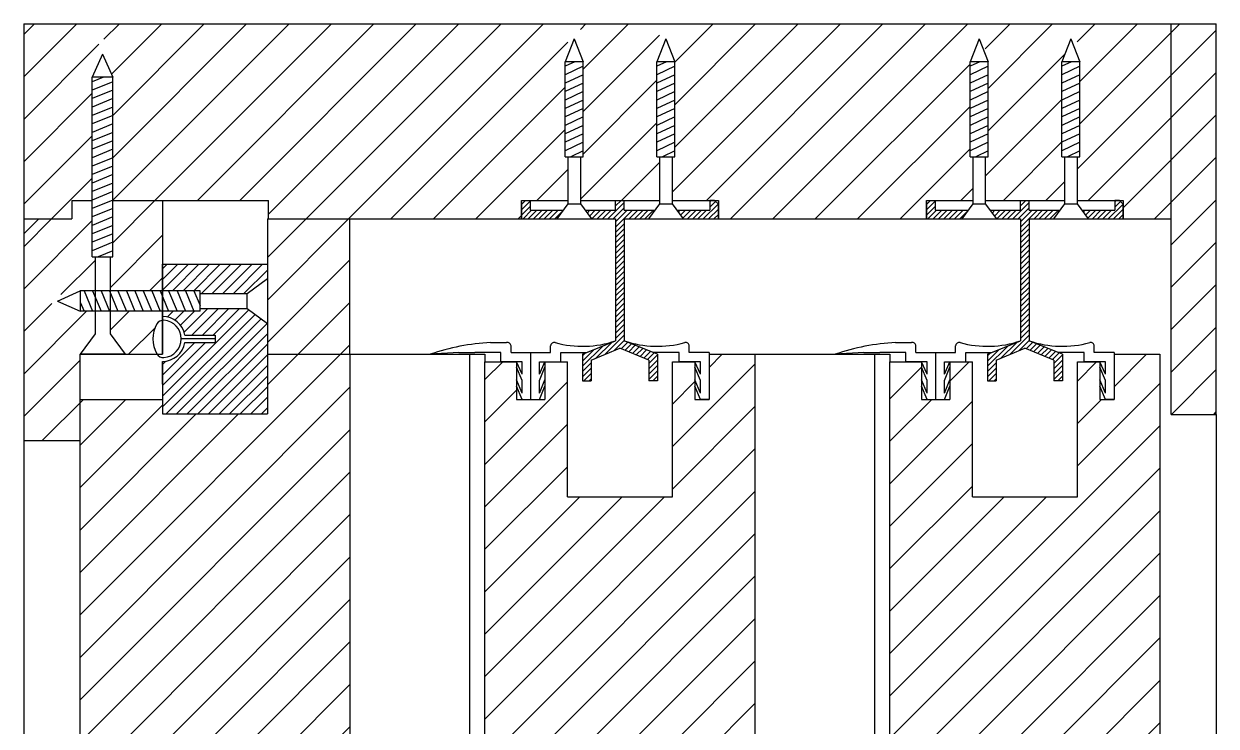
# Model space of a CAD drawing. Header units: inches. Extents: x 1985 to 11287, y 379 to 3234.
# Drawn here: x 7887.21 to 7897.15, y 1438.23 to 1444.08 of the extents above; entities that cross this region are included whole.
import ezdxf

# ---------------------------------------------------------------- set-up
doc = ezdxf.new("R2010")
doc.units = ezdxf.units.IN
doc.header["$MEASUREMENT"] = 0
for name, color, linetype in [('hardware 99', 94, 'CONTINUOUS'), ('hatch 99', 1, 'CONTINUOUS'), ('weatherstripping 99', 5, 'CONTINUOUS'), ('wood detail 99', 7, 'CONTINUOUS')]:
    doc.layers.add(name, color=color, linetype=linetype)
pattern_1 = [(45, (8458.89197, 822.07213), (-0.176776695, 0.176776695), [])]

msp = doc.modelspace()

# ---------------------------------------------------------------- hatches: boundary and pattern name
at = {"layer": 'hardware 99'}
h = msp.add_hatch(dxfattribs=at)
h.set_pattern_fill('ANSI31', color=256, scale=0.25, style=0)
h.set_pattern_definition([(45, (8236.08597, -529.801984), (-0.0220970869, 0.0220970869), [])])
h.paths.add_polyline_path([(7891.653889, 1442.452706), (7891.70683, 1442.524706), (7891.4328, 1442.524706), (7891.4328, 1442.606706), (7891.3928, 1442.606706), (7891.3608, 1442.574706), (7891.3608, 1442.452706)])
h.paths.add_polyline_path([(7891.889771, 1442.524706), (7891.942712, 1442.452706), (7892.1448, 1442.452706), (7892.1448, 1441.437706), (7891.905004, 1441.339706), (7891.8683, 1441.324706), (7891.8683, 1441.104706), (7891.9403, 1441.104706), (7891.9403, 1441.27635), (7892.1808, 1441.374638), (7892.4213, 1441.27635), (7892.4213, 1441.104706), (7892.4933, 1441.104706), (7892.4933, 1441.324706), (7892.2168, 1441.437706), (7892.2168, 1442.452706), (7892.418889, 1442.452706), (7892.47183, 1442.524706), (7892.2168, 1442.524706), (7892.2168, 1442.606706), (7892.1448, 1442.606706), (7892.1448, 1442.524706)])
h.paths.add_polyline_path([(7892.654771, 1442.524706), (7892.707712, 1442.452706), (7893.0008, 1442.452706), (7893.0008, 1442.574706), (7892.9688, 1442.606706), (7892.9288, 1442.606706), (7892.9288, 1442.524706)])
h = msp.add_hatch(dxfattribs=at)
h.set_pattern_fill('ANSI31', color=256, scale=0.25, style=0)
h.set_pattern_definition([(45, (8239.460974, -529.801984), (-0.0220970869, 0.0220970869), [])])
h.paths.add_polyline_path([(7895.028892, 1442.452706), (7895.081833, 1442.524706), (7894.807804, 1442.524706), (7894.807804, 1442.606706), (7894.767804, 1442.606706), (7894.735804, 1442.574706), (7894.735804, 1442.452706)])
h.paths.add_polyline_path([(7895.264775, 1442.524706), (7895.317716, 1442.452706), (7895.519804, 1442.452706), (7895.519804, 1441.437706), (7895.280007, 1441.339706), (7895.243304, 1441.324706), (7895.243304, 1441.104706), (7895.315304, 1441.104706), (7895.315304, 1441.27635), (7895.555804, 1441.374638), (7895.796304, 1441.27635), (7895.796304, 1441.104706), (7895.868304, 1441.104706), (7895.868304, 1441.324706), (7895.591804, 1441.437706), (7895.591804, 1442.452706), (7895.793892, 1442.452706), (7895.846833, 1442.524706), (7895.591804, 1442.524706), (7895.591804, 1442.606706), (7895.519804, 1442.606706), (7895.519804, 1442.524706)])
h.paths.add_polyline_path([(7896.029775, 1442.524706), (7896.082716, 1442.452706), (7896.375804, 1442.452706), (7896.375804, 1442.574706), (7896.343804, 1442.606706), (7896.303804, 1442.606706), (7896.303804, 1442.524706)])
at = {"layer": 'hatch 99'}
h = msp.add_hatch(dxfattribs=at)
h.set_pattern_fill('ANSI31', color=256, scale=2, style=0)
h.set_pattern_definition(pattern_1)
h.paths.add_polyline_path([(7887.783299, 1443.634706), (7887.805799, 1443.685), (7887.805799, 1443.835066), (7887.868299, 1443.974772), (7887.930799, 1443.835066), (7887.930799, 1443.685), (7887.953299, 1443.634706), (7887.953299, 1442.606706), (7889.251299, 1442.606706), (7889.251299, 1442.452706), (7891.3608, 1442.452706), (7891.3608, 1442.606706), (7891.7458, 1442.606706), (7891.7458, 1442.970206), (7891.7233, 1442.970206), (7891.7233, 1443.762706), (7891.7458, 1443.819706), (7891.7458, 1444.077706), (7887.212549, 1444.077706), (7887.212549, 1442.452706), (7887.611299, 1442.452706), (7887.611299, 1442.606706), (7887.783299, 1442.606706)])
h.paths.add_polyline_path([(7892.4883, 1443.762706), (7892.5108, 1443.819706), (7892.5108, 1444.077706), (7891.8508, 1444.077706), (7891.8508, 1443.819706), (7891.8733, 1443.762706), (7891.8733, 1442.970206), (7891.8508, 1442.970206), (7891.8508, 1442.606706), (7892.5108, 1442.606706), (7892.5108, 1442.970206), (7892.4883, 1442.970206)])
h.paths.add_polyline_path([(7895.098304, 1443.762706), (7895.120804, 1443.819706), (7895.120804, 1444.077706), (7892.6158, 1444.077706), (7892.6158, 1443.819706), (7892.6383, 1443.762706), (7892.6383, 1442.970206), (7892.6158, 1442.970206), (7892.6158, 1442.606706), (7893.0008, 1442.606706), (7893.0008, 1442.452706), (7894.305804, 1442.452706), (7894.735804, 1442.452706), (7894.735804, 1442.606706), (7895.120804, 1442.606706), (7895.120804, 1442.970206), (7895.098304, 1442.970206)])
h.paths.add_polyline_path([(7895.863304, 1443.762706), (7895.885804, 1443.819706), (7895.885804, 1444.077706), (7895.225804, 1444.077706), (7895.225804, 1443.819706), (7895.248304, 1443.762706), (7895.248304, 1442.970206), (7895.225804, 1442.970206), (7895.225804, 1442.606706), (7895.885804, 1442.606706), (7895.885804, 1442.970206), (7895.863304, 1442.970206)])
h.paths.add_polyline_path([(7896.774554, 1444.077706), (7895.990804, 1444.077706), (7895.990804, 1443.819706), (7896.013304, 1443.762706), (7896.013304, 1442.970206), (7895.990804, 1442.970206), (7895.990804, 1442.606706), (7896.375804, 1442.606706), (7896.375804, 1442.452706), (7896.774554, 1442.452706)])
h.paths.add_polyline_path([(7897.149554, 1444.077706), (7896.774554, 1444.077706), (7896.774554, 1440.824706), (7897.149554, 1440.824706)])
h = msp.add_hatch(dxfattribs=at)
h.set_pattern_fill('ANSI31', color=256, scale=2, style=0)
h.set_pattern_definition(pattern_1)
h.paths.add_polyline_path([(7887.783299, 1442.606706), (7887.611299, 1442.606706), (7887.611299, 1442.452706), (7887.337549, 1442.452706), (7887.212549, 1442.327706), (7887.212549, 1440.606706), (7887.680799, 1440.606706), (7887.680799, 1441.324706), (7887.805799, 1441.494706), (7887.805799, 1441.683595), (7887.683299, 1441.683595), (7887.633004, 1441.706095), (7887.539108, 1441.706095), (7887.399402, 1441.768595), (7887.539108, 1441.831095), (7887.633004, 1441.831095), (7887.683299, 1441.853595), (7887.805799, 1441.853595), (7887.805799, 1442.137206), (7887.783299, 1442.137206)])
h.paths.add_polyline_path([(7888.368299, 1442.606706), (7887.953299, 1442.606706), (7887.953299, 1442.137206), (7887.930799, 1442.137206), (7887.930799, 1441.853595), (7888.368299, 1441.853595)])
h.paths.add_polyline_path([(7888.320987, 1441.577851, -0.23908478), (7888.368299, 1441.608807), (7888.368299, 1441.683595), (7887.930799, 1441.683595), (7887.930799, 1441.494706), (7888.055799, 1441.324706), (7888.323227, 1441.324706, -0.27186519)])
h.paths.add_polyline_path([(7889.930799, 1442.452706), (7889.243299, 1442.452706), (7889.243299, 1442.074706), (7889.243299, 1441.324706), (7889.930799, 1441.324706)])
h.paths.add_polyline_path([(7889.930799, 1441.324706), (7889.243299, 1441.324706), (7889.243299, 1440.827706), (7888.368299, 1440.827706), (7888.368299, 1440.949706), (7887.680799, 1440.949706), (7887.680799, 1437.756229), (7888.243299, 1437.515158), (7888.305799, 1437.515158), (7888.305799, 1438.077672), (7889.930799, 1438.077672)])
h.paths.add_polyline_path([(7889.782299, 1437.851158), (7889.844799, 1437.851158), (7889.844799, 1438.077672), (7889.305799, 1438.077672), (7889.305799, 1437.538658), (7889.532299, 1437.538658, -0.3751999), (7889.657299, 1437.694908, 0.3751999)], flags=17)
h.paths.add_polyline_path([(7893.3058, 1441.324706), (7892.9238, 1441.324706), (7892.9238, 1440.949706), (7892.8518, 1440.949706), (7892.8058, 1440.949706), (7892.8058, 1441.262206), (7892.6738, 1441.262206), (7892.6183, 1441.262206), (7892.6183, 1440.137206), (7891.7433, 1440.137206), (7891.7433, 1441.262206), (7891.5558, 1441.262206), (7891.5558, 1440.949706), (7891.3198, 1440.949706), (7891.3198, 1441.262206), (7891.1878, 1441.262206), (7891.0558, 1441.262206), (7891.0558, 1437.756229), (7891.6183, 1437.515158), (7891.6808, 1437.515158), (7891.6808, 1438.077672), (7893.3058, 1438.077672)])
h.paths.add_polyline_path([(7893.2198, 1438.077672), (7892.6808, 1438.077672), (7892.6808, 1437.538658), (7892.9073, 1437.538658, -0.3751999), (7893.0323, 1437.694908, 0.3751999), (7893.1573, 1437.851158), (7893.2198, 1437.851158)], flags=17)
h.paths.add_polyline_path([(7896.680804, 1441.324706), (7896.298804, 1441.324706), (7896.298804, 1440.949706), (7896.226804, 1440.949706), (7896.180804, 1440.949706), (7896.180804, 1441.262206), (7896.048804, 1441.262206), (7895.993304, 1441.262206), (7895.993304, 1440.137206), (7895.118304, 1440.137206), (7895.118304, 1441.262206), (7894.930804, 1441.262206), (7894.930804, 1440.949706), (7894.694804, 1440.949706), (7894.694804, 1441.262206), (7894.562804, 1441.262206), (7894.430804, 1441.262206), (7894.430804, 1437.756229), (7894.993304, 1437.515158), (7895.055804, 1437.515158), (7895.055804, 1438.077672), (7896.680804, 1438.077672)])
h.paths.add_polyline_path([(7896.532304, 1437.851158), (7896.594804, 1437.851158), (7896.594804, 1438.077672), (7896.055804, 1438.077672), (7896.055804, 1437.538658), (7896.282304, 1437.538658, -0.3751999), (7896.407304, 1437.694908, 0.3751999)], flags=17)
h = msp.add_hatch(dxfattribs=at)
h.set_pattern_fill('ANSI31', color=256, scale=0.5, style=0)
h.set_pattern_definition([(45, (8409.71666, 10.35537), (-0.0441941738, 0.0441941738), [])])
h.paths.add_polyline_path([(7889.243299, 1442.074706), (7888.368299, 1442.074706), (7888.368299, 1441.853595), (7888.680799, 1441.853595), (7888.680799, 1441.831095), (7889.073299, 1441.831095), (7889.243299, 1441.956095)])
h.paths.add_polyline_path([(7889.243299, 1441.581095), (7889.073299, 1441.706095), (7888.680799, 1441.706095), (7888.680799, 1441.683595), (7888.368299, 1441.683595), (7888.368299, 1441.640686, -0.36597738), (7888.553176, 1441.484436), (7888.805799, 1441.484436), (7888.805799, 1441.421936), (7888.553176, 1441.421936, -0.36597738), (7888.368299, 1441.265686), (7888.368299, 1440.827706), (7889.243299, 1440.827706), (7889.243299, 1441.324706)])

# ---------------------------------------------------------------- linework, layer by layer
at = {"layer": 'hardware 99'}
for p, q in [((7891.7983, 1443.952706), (7891.7233, 1443.762706)), ((7891.7983, 1443.952706), (7891.8733, 1443.762706)), ((7892.5633, 1443.952706), (7892.4883, 1443.762706)), ((7892.5633, 1443.952706), (7892.6383, 1443.762706)), ((7895.173304, 1443.952706), (7895.098304, 1443.762706)), ((7895.173304, 1443.952706), (7895.248304, 1443.762706)), ((7895.938304, 1443.952706), (7895.863304, 1443.762706)), ((7895.938304, 1443.952706), (7896.013304, 1443.762706)), ((7887.868299, 1443.824706), (7887.783299, 1443.634706)), ((7887.868299, 1443.824706), (7887.953299, 1443.634706)), ((7891.7233, 1442.970206), (7891.7233, 1443.762706)), ((7891.8733, 1443.762706), (7891.7233, 1443.762706)), ((7891.804065, 1443.762706), (7891.7233, 1443.724792)), ((7891.8733, 1442.970206), (7891.8733, 1443.762706)), ((7892.4883, 1442.970206), (7892.4883, 1443.762706)), ((7892.6383, 1443.762706), (7892.4883, 1443.762706)), ((7892.569065, 1443.762706), (7892.4883, 1443.724792)), ((7892.6383, 1442.970206), (7892.6383, 1443.762706)), ((7895.098304, 1442.970206), (7895.098304, 1443.762706)), ((7895.248304, 1443.762706), (7895.098304, 1443.762706)), ((7895.179068, 1443.762706), (7895.098304, 1443.724792)), ((7895.248304, 1442.970206), (7895.248304, 1443.762706)), ((7895.863304, 1442.970206), (7895.863304, 1443.762706)), ((7896.013304, 1443.762706), (7895.863304, 1443.762706)), ((7895.944068, 1443.762706), (7895.863304, 1443.724792)), ((7896.013304, 1442.970206), (7896.013304, 1443.762706)), ((7891.8733, 1443.724792), (7891.7233, 1443.654376)), ((7891.8733, 1443.654376), (7891.7233, 1443.583959)), ((7892.6383, 1443.724792), (7892.4883, 1443.654376)), ((7892.6383, 1443.654376), (7892.4883, 1443.583959)), ((7895.248304, 1443.724792), (7895.098304, 1443.654376)), ((7895.248304, 1443.654376), (7895.098304, 1443.583959)), ((7896.013304, 1443.724792), (7895.863304, 1443.654376)), ((7896.013304, 1443.654376), (7895.863304, 1443.583959)), ((7887.783299, 1442.137206), (7887.783299, 1443.634706)), ((7887.953299, 1443.634706), (7887.783299, 1443.634706)), ((7887.876852, 1443.634706), (7887.783299, 1443.595955)), ((7887.953299, 1443.595955), (7887.783299, 1443.525539)), ((7887.953299, 1442.137206), (7887.953299, 1443.634706)), ((7891.8733, 1443.583959), (7891.7233, 1443.513543)), ((7892.6383, 1443.583959), (7892.4883, 1443.513543)), ((7895.248304, 1443.583959), (7895.098304, 1443.513543)), ((7896.013304, 1443.583959), (7895.863304, 1443.513543)), ((7887.953299, 1443.525539), (7887.783299, 1443.455122)), ((7887.953299, 1443.455122), (7887.783299, 1443.384706)), ((7891.8733, 1443.513543), (7891.7233, 1443.443127)), ((7892.6383, 1443.513543), (7892.4883, 1443.443127)), ((7895.248304, 1443.513543), (7895.098304, 1443.443127)), ((7896.013304, 1443.513543), (7895.863304, 1443.443127)), ((7887.953299, 1443.384706), (7887.783299, 1443.31429)), ((7891.8733, 1443.443127), (7891.7233, 1443.372711)), ((7891.8733, 1443.372711), (7891.7233, 1443.302294)), ((7892.6383, 1443.443127), (7892.4883, 1443.372711)), ((7892.6383, 1443.372711), (7892.4883, 1443.302294)), ((7895.248304, 1443.443127), (7895.098304, 1443.372711)), ((7895.248304, 1443.372711), (7895.098304, 1443.302294)), ((7896.013304, 1443.443127), (7895.863304, 1443.372711)), ((7896.013304, 1443.372711), (7895.863304, 1443.302294)), ((7887.953299, 1443.31429), (7887.783299, 1443.243874)), ((7891.8733, 1443.302294), (7891.7233, 1443.231878)), ((7892.6383, 1443.302294), (7892.4883, 1443.231878)), ((7895.248304, 1443.302294), (7895.098304, 1443.231878)), ((7896.013304, 1443.302294), (7895.863304, 1443.231878)), ((7887.953299, 1443.243874), (7887.783299, 1443.173457)), ((7887.953299, 1443.173457), (7887.783299, 1443.103041)), ((7891.8733, 1443.231878), (7891.7233, 1443.161462)), ((7891.8733, 1443.161462), (7891.7233, 1443.091045)), ((7892.6383, 1443.231878), (7892.4883, 1443.161462)), ((7892.6383, 1443.161462), (7892.4883, 1443.091045)), ((7895.248304, 1443.231878), (7895.098304, 1443.161462)), ((7895.248304, 1443.161462), (7895.098304, 1443.091045)), ((7896.013304, 1443.231878), (7895.863304, 1443.161462)), ((7896.013304, 1443.161462), (7895.863304, 1443.091045)), ((7887.953299, 1443.103041), (7887.783299, 1443.032625)), ((7891.8733, 1443.091045), (7891.7233, 1443.020629)), ((7892.6383, 1443.091045), (7892.4883, 1443.020629)), ((7895.248304, 1443.091045), (7895.098304, 1443.020629)), ((7896.013304, 1443.091045), (7895.863304, 1443.020629)), ((7887.953299, 1443.032625), (7887.783299, 1442.962208)), ((7887.953299, 1442.962208), (7887.783299, 1442.891792)), ((7891.7233, 1442.970206), (7891.8733, 1442.970206)), ((7891.7458, 1442.970206), (7891.7458, 1442.577706)), ((7891.8733, 1443.020629), (7891.771569, 1442.970206)), ((7891.8508, 1442.970206), (7891.8508, 1442.577706)), ((7892.4883, 1442.970206), (7892.6383, 1442.970206)), ((7892.5108, 1442.970206), (7892.5108, 1442.577706)), ((7892.6383, 1443.020629), (7892.536569, 1442.970206)), ((7892.6158, 1442.970206), (7892.6158, 1442.577706)), ((7895.098304, 1442.970206), (7895.248304, 1442.970206)), ((7895.120804, 1442.970206), (7895.120804, 1442.577706)), ((7895.248304, 1443.020629), (7895.146573, 1442.970206)), ((7895.225804, 1442.970206), (7895.225804, 1442.577706)), ((7895.863304, 1442.970206), (7896.013304, 1442.970206)), ((7895.885804, 1442.970206), (7895.885804, 1442.577706)), ((7896.013304, 1443.020629), (7895.911573, 1442.970206)), ((7895.990804, 1442.970206), (7895.990804, 1442.577706)), ((7887.953299, 1442.891792), (7887.783299, 1442.821376)), ((7887.953299, 1442.821376), (7887.783299, 1442.750959)), ((7887.953299, 1442.750959), (7887.783299, 1442.680543)), ((7887.953299, 1442.680543), (7887.783299, 1442.610127)), ((7887.953299, 1442.610127), (7887.783299, 1442.539711)), ((7891.3608, 1442.574706), (7891.3928, 1442.606706)), ((7891.3608, 1442.574706), (7891.3608, 1442.452706)), ((7891.3928, 1442.606706), (7891.4328, 1442.606706)), ((7891.4328, 1442.606706), (7891.4328, 1442.524706)), ((7891.7458, 1442.577706), (7891.653889, 1442.452706)), ((7891.7458, 1442.577706), (7891.8508, 1442.577706)), ((7891.8508, 1442.577706), (7891.942712, 1442.452706)), ((7892.1448, 1442.524706), (7892.1448, 1442.606706)), ((7892.1448, 1442.606706), (7892.2168, 1442.606706)), ((7892.2168, 1442.524706), (7892.2168, 1442.606706)), ((7892.5108, 1442.577706), (7892.418889, 1442.452706)), ((7892.5108, 1442.577706), (7892.6158, 1442.577706)), ((7892.6158, 1442.577706), (7892.707712, 1442.452706)), ((7892.9688, 1442.606706), (7892.9288, 1442.606706)), ((7892.9288, 1442.606706), (7892.9288, 1442.524706)), ((7893.0008, 1442.574706), (7892.9688, 1442.606706)), ((7893.0008, 1442.452706), (7893.0008, 1442.574706)), ((7894.735804, 1442.574706), (7894.767804, 1442.606706)), ((7894.735804, 1442.574706), (7894.735804, 1442.452706)), ((7894.767804, 1442.606706), (7894.807804, 1442.606706)), ((7894.807804, 1442.606706), (7894.807804, 1442.524706)), ((7895.120804, 1442.577706), (7895.028892, 1442.452706)), ((7895.120804, 1442.577706), (7895.225804, 1442.577706)), ((7895.225804, 1442.577706), (7895.317716, 1442.452706)), ((7895.519804, 1442.524706), (7895.519804, 1442.606706)), ((7895.519804, 1442.606706), (7895.591804, 1442.606706)), ((7895.591804, 1442.524706), (7895.591804, 1442.606706)), ((7895.885804, 1442.577706), (7895.793892, 1442.452706)), ((7895.885804, 1442.577706), (7895.990804, 1442.577706)), ((7895.990804, 1442.577706), (7896.082716, 1442.452706)), ((7896.343804, 1442.606706), (7896.303804, 1442.606706)), ((7896.303804, 1442.606706), (7896.303804, 1442.524706)), ((7896.375804, 1442.574706), (7896.343804, 1442.606706)), ((7896.375804, 1442.452706), (7896.375804, 1442.574706)), ((7887.953299, 1442.539711), (7887.783299, 1442.469294)), ((7887.953299, 1442.469294), (7887.783299, 1442.398878)), ((7891.4328, 1442.524706), (7891.70683, 1442.524706)), ((7891.889771, 1442.524706), (7892.1448, 1442.524706)), ((7892.2168, 1442.524706), (7892.47183, 1442.524706)), ((7892.654771, 1442.524706), (7892.9288, 1442.524706)), ((7894.807804, 1442.524706), (7895.081833, 1442.524706)), ((7895.264775, 1442.524706), (7895.519804, 1442.524706)), ((7895.591804, 1442.524706), (7895.846833, 1442.524706)), ((7896.029775, 1442.524706), (7896.303804, 1442.524706)), ((7887.953299, 1442.398878), (7887.783299, 1442.328462)), ((7891.3608, 1442.452706), (7892.1448, 1442.452706)), ((7891.653889, 1442.452706), (7891.942712, 1442.452706)), ((7892.1448, 1442.452706), (7892.1448, 1441.437706)), ((7892.2168, 1442.452706), (7893.0008, 1442.452706)), ((7892.2168, 1442.452706), (7892.2168, 1441.437706)), ((7892.418889, 1442.452706), (7892.707712, 1442.452706)), ((7894.735804, 1442.452706), (7895.519804, 1442.452706)), ((7895.028892, 1442.452706), (7895.317716, 1442.452706)), ((7895.519804, 1442.452706), (7895.519804, 1441.437706)), ((7895.591804, 1442.452706), (7896.375804, 1442.452706)), ((7895.591804, 1442.452706), (7895.591804, 1441.437706)), ((7895.793892, 1442.452706), (7896.082716, 1442.452706)), ((7887.953299, 1442.328462), (7887.783299, 1442.258045)), ((7887.953299, 1442.258045), (7887.783299, 1442.187629)), ((7887.953299, 1442.187629), (7887.831567, 1442.137206)), ((7887.783299, 1442.137206), (7887.953299, 1442.137206)), ((7887.805799, 1442.137206), (7887.805799, 1441.494706)), ((7887.930799, 1442.137206), (7887.930799, 1441.494706)), ((7889.073299, 1441.831095), (7889.243299, 1441.956095)), ((7889.243299, 1441.956095), (7889.243299, 1441.581095)), ((7887.493299, 1441.768595), (7887.683299, 1441.853595)), ((7887.493299, 1441.768595), (7887.683299, 1441.683595)), ((7888.680799, 1441.853595), (7887.683299, 1441.853595)), ((7887.683299, 1441.853595), (7887.683299, 1441.683595)), ((7887.714964, 1441.853595), (7887.78538, 1441.683595)), ((7887.78538, 1441.853595), (7887.855796, 1441.683595)), ((7887.855796, 1441.853595), (7887.926213, 1441.683595)), ((7887.926213, 1441.853595), (7887.996629, 1441.683595)), ((7887.996629, 1441.853595), (7888.067045, 1441.683595)), ((7888.067045, 1441.853595), (7888.137462, 1441.683595)), ((7888.137462, 1441.853595), (7888.207878, 1441.683595)), ((7888.207878, 1441.853595), (7888.278294, 1441.683595)), ((7888.278294, 1441.853595), (7888.348711, 1441.683595)), ((7888.348711, 1441.853595), (7888.419127, 1441.683595)), ((7888.419127, 1441.853595), (7888.489543, 1441.683595)), ((7888.489543, 1441.853595), (7888.559959, 1441.683595)), ((7888.559959, 1441.853595), (7888.630376, 1441.683595)), ((7888.630376, 1441.853595), (7888.680799, 1441.731863)), ((7888.680799, 1441.683595), (7888.680799, 1441.853595)), ((7888.680799, 1441.831095), (7889.073299, 1441.831095)), ((7889.073299, 1441.706095), (7889.073299, 1441.831095)), ((7887.683299, 1441.760041), (7887.714964, 1441.683595)), ((7888.680799, 1441.683595), (7887.683299, 1441.683595)), ((7888.680799, 1441.706095), (7889.073299, 1441.706095)), ((7889.073299, 1441.706095), (7889.243299, 1441.581095)), ((7887.805799, 1441.494706), (7887.680799, 1441.324706)), ((7887.930799, 1441.494706), (7888.055799, 1441.324706)), ((7891.8683, 1441.324706), (7892.1448, 1441.437706)), ((7891.9403, 1441.27635), (7892.1808, 1441.374638)), ((7892.4213, 1441.27635), (7892.1808, 1441.374638)), ((7892.4933, 1441.324706), (7892.2168, 1441.437706)), ((7895.243304, 1441.324706), (7895.519804, 1441.437706)), ((7895.315304, 1441.27635), (7895.555804, 1441.374638)), ((7895.796304, 1441.27635), (7895.555804, 1441.374638)), ((7895.868304, 1441.324706), (7895.591804, 1441.437706)), ((7888.055799, 1441.324706), (7887.680799, 1441.324706)), ((7891.8683, 1441.324706), (7891.8683, 1441.104706)), ((7891.9403, 1441.27635), (7891.9403, 1441.104706)), ((7892.4213, 1441.27635), (7892.4213, 1441.104706)), ((7892.4933, 1441.324706), (7892.4933, 1441.104706)), ((7895.243304, 1441.324706), (7895.243304, 1441.104706)), ((7895.315304, 1441.27635), (7895.315304, 1441.104706)), ((7895.796304, 1441.27635), (7895.796304, 1441.104706)), ((7895.868304, 1441.324706), (7895.868304, 1441.104706)), ((7891.8683, 1441.104706), (7891.9403, 1441.104706)), ((7892.4933, 1441.104706), (7892.4213, 1441.104706)), ((7895.243304, 1441.104706), (7895.315304, 1441.104706)), ((7895.868304, 1441.104706), (7895.796304, 1441.104706))]:
    msp.add_line(p, q, dxfattribs=at)
at = {"layer": 'weatherstripping 99'}
for p, q in [((7888.805799, 1441.453186), (7888.524549, 1441.453186)), ((7891.102655, 1441.422962), (7891.234655, 1441.422962)), ((7891.2728, 1441.339706), (7891.2728, 1441.398112)), ((7891.6028, 1441.339706), (7891.6028, 1441.394089)), ((7891.905004, 1441.339706), (7892.1448, 1441.437706)), ((7892.456597, 1441.339706), (7892.2168, 1441.437706)), ((7892.7588, 1441.339706), (7892.7588, 1441.394089)), ((7894.477659, 1441.422962), (7894.609659, 1441.422962)), ((7894.647804, 1441.339706), (7894.647804, 1441.398112)), ((7894.977804, 1441.339706), (7894.977804, 1441.394089)), ((7895.280007, 1441.339706), (7895.519804, 1441.437706)), ((7895.8316, 1441.339706), (7895.591804, 1441.437706)), ((7896.133804, 1441.339706), (7896.133804, 1441.394089)), ((7890.838597, 1441.339706), (7890.5988, 1441.324706)), ((7890.838597, 1441.339706), (7890.970597, 1441.339706)), ((7891.1878, 1441.339706), (7890.970597, 1441.339706)), ((7891.1878, 1441.262206), (7891.1878, 1441.339706)), ((7891.2728, 1441.339706), (7891.6028, 1441.339706)), ((7891.4378, 1440.949706), (7891.4378, 1441.339706)), ((7891.6878, 1441.262206), (7891.6878, 1441.339706)), ((7891.6878, 1441.339706), (7891.905004, 1441.339706)), ((7892.6738, 1441.339706), (7892.456597, 1441.339706)), ((7892.6738, 1441.262206), (7892.6738, 1441.339706)), ((7892.9238, 1441.339706), (7892.7588, 1441.339706)), ((7892.9238, 1441.339706), (7892.9238, 1440.949706)), ((7894.2136, 1441.339706), (7893.973804, 1441.324706)), ((7894.2136, 1441.339706), (7894.3456, 1441.339706)), ((7894.562804, 1441.339706), (7894.3456, 1441.339706)), ((7894.562804, 1441.262206), (7894.562804, 1441.339706)), ((7894.647804, 1441.339706), (7894.977804, 1441.339706)), ((7894.812804, 1440.949706), (7894.812804, 1441.339706)), ((7895.062804, 1441.262206), (7895.062804, 1441.339706)), ((7895.062804, 1441.339706), (7895.280007, 1441.339706)), ((7896.048804, 1441.339706), (7895.8316, 1441.339706)), ((7896.048804, 1441.262206), (7896.048804, 1441.339706)), ((7896.298804, 1441.339706), (7896.133804, 1441.339706)), ((7896.298804, 1441.339706), (7896.298804, 1440.949706)), ((7891.3658, 1441.262206), (7891.1878, 1441.262206)), ((7891.3658, 1441.158219), (7891.3198, 1441.262206)), ((7891.3658, 1441.105956), (7891.3198, 1441.21701)), ((7891.3658, 1441.158219), (7891.3658, 1441.262206)), ((7891.5098, 1441.158219), (7891.5098, 1441.262206)), ((7891.5098, 1441.158219), (7891.5558, 1441.262206)), ((7891.5098, 1441.262206), (7891.6878, 1441.262206)), ((7891.5098, 1441.105956), (7891.5558, 1441.21701)), ((7892.8518, 1441.262206), (7892.6738, 1441.262206)), ((7892.8518, 1441.158219), (7892.8058, 1441.262206)), ((7892.8518, 1441.105956), (7892.8058, 1441.21701)), ((7892.8518, 1441.158219), (7892.8518, 1441.262206)), ((7894.740804, 1441.262206), (7894.562804, 1441.262206)), ((7894.740804, 1441.158219), (7894.694804, 1441.262206)), ((7894.740804, 1441.105956), (7894.694804, 1441.21701)), ((7894.740804, 1441.158219), (7894.740804, 1441.262206)), ((7894.884804, 1441.158219), (7894.884804, 1441.262206)), ((7894.884804, 1441.158219), (7894.930804, 1441.262206)), ((7894.884804, 1441.262206), (7895.062804, 1441.262206)), ((7894.884804, 1441.105956), (7894.930804, 1441.21701)), ((7896.226804, 1441.262206), (7896.048804, 1441.262206)), ((7896.226804, 1441.158219), (7896.180804, 1441.262206)), ((7896.226804, 1441.105956), (7896.180804, 1441.21701)), ((7896.226804, 1441.158219), (7896.226804, 1441.262206)), ((7891.3658, 1441.001969), (7891.3198, 1441.113023)), ((7891.3658, 1441.001969), (7891.3658, 1441.105956)), ((7891.5098, 1441.001969), (7891.5558, 1441.113023)), ((7891.5098, 1441.001969), (7891.5098, 1441.105956)), ((7892.8518, 1441.001969), (7892.8058, 1441.113023)), ((7892.8518, 1441.001969), (7892.8518, 1441.105956)), ((7894.740804, 1441.001969), (7894.694804, 1441.113023)), ((7894.740804, 1441.001969), (7894.740804, 1441.105956)), ((7894.884804, 1441.001969), (7894.930804, 1441.113023)), ((7894.884804, 1441.001969), (7894.884804, 1441.105956)), ((7896.226804, 1441.001969), (7896.180804, 1441.113023)), ((7896.226804, 1441.001969), (7896.226804, 1441.105956)), ((7891.3658, 1440.949706), (7891.3198, 1441.06076)), ((7891.5098, 1440.949706), (7891.5558, 1441.06076)), ((7892.8518, 1440.949706), (7892.8058, 1441.06076)), ((7894.740804, 1440.949706), (7894.694804, 1441.06076)), ((7894.884804, 1440.949706), (7894.930804, 1441.06076)), ((7896.226804, 1440.949706), (7896.180804, 1441.06076)), ((7891.3658, 1440.949706), (7891.5098, 1440.949706)), ((7892.9238, 1440.949706), (7892.8518, 1440.949706)), ((7894.740804, 1440.949706), (7894.884804, 1440.949706)), ((7896.298804, 1440.949706), (7896.226804, 1440.949706))]:
    msp.add_line(p, q, dxfattribs=at)
for centre, radius, start, end in [((7888.537686, 1441.453186), 0.25, 150.0887142, 209.9112858), ((7888.375161, 1441.546684), 0.0625, 85.8019524, 150.0887142), ((7888.368299, 1441.453186), 0.15625, 274.1980476, 85.8019524), ((7891.203849, 1439.563026), 1.862687, 93.1142389, 108.9550309), ((7891.2428, 1441.394089), 0.03, 360, 105.7538936), ((7891.6328, 1441.394089), 0.03, 74.2461064, 180), ((7891.869391, 1442.232759), 0.841403, 254.2461064, 289.1062564), ((7892.492209, 1442.232759), 0.841403, 250.8937436, 285.7538936), ((7892.7288, 1441.394089), 0.03, 360, 105.7538936), ((7894.578853, 1439.563026), 1.862687, 93.1142389, 108.9550309), ((7894.617804, 1441.394089), 0.03, 360, 105.7538936), ((7895.007804, 1441.394089), 0.03, 74.2461064, 180), ((7895.244395, 1442.232759), 0.841403, 254.2461064, 289.1062564), ((7895.867213, 1442.232759), 0.841403, 250.8937436, 285.7538936), ((7896.103804, 1441.394089), 0.03, 360, 105.7538936), ((7888.375161, 1441.359688), 0.0625, 209.9112858, 274.1980476)]:
    msp.add_arc(centre, radius, start, end, dxfattribs=at)
at = {"layer": 'wood detail 99'}
for p, q in [((7887.212549, 1444.077706), (7887.212549, 1420.077221)), ((7887.212549, 1444.077706), (7887.212549, 1440.606706)), ((7887.212549, 1444.077706), (7887.212549, 1436.382871)), ((7887.611299, 1442.606706), (7887.611299, 1442.452706)), ((7887.611299, 1442.606706), (7887.783299, 1442.606706)), ((7887.953299, 1442.606706), (7889.251299, 1442.606706)), ((7888.368299, 1442.606706), (7888.368299, 1441.324706)), ((7889.251299, 1442.452706), (7889.251299, 1442.606706)), ((7891.3608, 1442.452706), (7891.3608, 1442.606706)), ((7891.3608, 1442.606706), (7891.7458, 1442.606706)), ((7891.8508, 1442.606706), (7892.5108, 1442.606706)), ((7892.6158, 1442.606706), (7893.0008, 1442.606706)), ((7893.0008, 1442.606706), (7893.0008, 1442.452706)), ((7894.735804, 1442.452706), (7894.735804, 1442.606706)), ((7894.735804, 1442.606706), (7895.120804, 1442.606706)), ((7895.225804, 1442.606706), (7895.885804, 1442.606706)), ((7895.990804, 1442.606706), (7896.375804, 1442.606706)), ((7896.375804, 1442.606706), (7896.375804, 1442.452706)), ((7887.212549, 1442.327706), (7887.337549, 1442.452706)), ((7889.243299, 1442.452706), (7889.243299, 1442.074706)), ((7889.930799, 1441.324706), (7889.930799, 1442.452706)), ((7893.0008, 1442.452706), (7894.305804, 1442.452706)), ((7896.375804, 1442.452706), (7896.774554, 1442.452706)), ((7888.368299, 1442.074706), (7889.243299, 1442.074706)), ((7888.368299, 1441.324706), (7888.368299, 1442.074706)), ((7889.243299, 1442.074706), (7889.243299, 1441.324706)), ((7889.243299, 1442.074706), (7889.243299, 1442.074706)), ((7887.680799, 1437.756229), (7887.680799, 1441.324706)), ((7887.680799, 1441.324706), (7888.368299, 1441.324706)), ((7888.368299, 1441.074706), (7888.368299, 1441.265686)), ((7888.368299, 1441.265686), (7888.368299, 1440.827706)), ((7889.243299, 1441.324706), (7889.930799, 1441.324706)), ((7889.243299, 1441.324706), (7889.243299, 1440.827706)), ((7889.930799, 1441.324706), (7889.930799, 1438.077672)), ((7889.930799, 1441.324706), (7891.0558, 1441.324706)), ((7890.9308, 1422.457221), (7890.9308, 1441.324706)), ((7891.0558, 1441.324706), (7891.0558, 1441.262206)), ((7892.9238, 1441.324706), (7893.3058, 1441.324706)), ((7892.9238, 1441.324706), (7892.9238, 1440.949706)), ((7893.3058, 1441.324706), (7893.3058, 1438.077672)), ((7893.3058, 1441.324706), (7893.3058, 1438.077672)), ((7893.3058, 1441.324706), (7894.430804, 1441.324706)), ((7894.305804, 1422.457221), (7894.305804, 1441.324706)), ((7894.430804, 1441.324706), (7894.430804, 1441.262206)), ((7896.298804, 1441.324706), (7896.680804, 1441.324706)), ((7896.298804, 1441.324706), (7896.298804, 1440.949706)), ((7896.680804, 1441.324706), (7896.680804, 1438.077672)), ((7896.680804, 1441.324706), (7896.680804, 1438.077672)), ((7887.680799, 1437.756229), (7887.680799, 1441.262206)), ((7887.680799, 1437.756229), (7887.680799, 1441.262206)), ((7889.930799, 1441.262206), (7889.930799, 1438.077672)), ((7891.0558, 1437.756229), (7891.0558, 1441.262206)), ((7891.0558, 1437.756229), (7891.0558, 1441.262206)), ((7891.0558, 1441.262206), (7891.3198, 1441.262206)), ((7891.3198, 1441.262206), (7891.3198, 1440.949706)), ((7891.5558, 1441.262206), (7891.7433, 1441.262206)), ((7891.5558, 1441.262206), (7891.5558, 1440.949706)), ((7891.7433, 1440.137206), (7891.7433, 1441.262206)), ((7892.6183, 1441.262206), (7892.8058, 1441.262206)), ((7892.6183, 1440.137206), (7892.6183, 1441.262206)), ((7892.8058, 1441.262206), (7892.8058, 1440.949706)), ((7894.430804, 1437.756229), (7894.430804, 1441.262206)), ((7894.430804, 1437.756229), (7894.430804, 1441.262206)), ((7894.430804, 1441.262206), (7894.694804, 1441.262206)), ((7894.694804, 1441.262206), (7894.694804, 1440.949706)), ((7894.930804, 1441.262206), (7895.118304, 1441.262206)), ((7894.930804, 1441.262206), (7894.930804, 1440.949706)), ((7895.118304, 1440.137206), (7895.118304, 1441.262206)), ((7895.993304, 1441.262206), (7896.180804, 1441.262206)), ((7895.993304, 1440.137206), (7895.993304, 1441.262206)), ((7896.180804, 1441.262206), (7896.180804, 1440.949706)), ((7887.680799, 1440.949706), (7888.368299, 1440.949706)), ((7891.3198, 1440.949706), (7891.5558, 1440.949706)), ((7892.8058, 1440.949706), (7892.9238, 1440.949706)), ((7894.694804, 1440.949706), (7894.930804, 1440.949706)), ((7896.180804, 1440.949706), (7896.298804, 1440.949706)), ((7888.368299, 1440.827706), (7889.243299, 1440.827706)), ((7896.774554, 1440.824706), (7897.149554, 1440.824706)), ((7897.149554, 1440.824706), (7897.149554, 1422.457221)), ((7897.149554, 1440.824706), (7897.149554, 1436.382871)), ((7887.212549, 1440.606706), (7887.587549, 1440.606706)), ((7887.212549, 1440.606706), (7887.680799, 1440.606706)), ((7891.7433, 1440.137206), (7892.6183, 1440.137206)), ((7895.118304, 1440.137206), (7895.993304, 1440.137206))]:
    msp.add_line(p, q, dxfattribs=at)
at = {"layer": 'wood detail 99', "color": 0}
for p, q in [((7887.212549, 1444.077706), (7897.149554, 1444.077706)), ((7896.774554, 1440.824706), (7896.774554, 1444.077706)), ((7897.149554, 1440.824706), (7897.149554, 1444.077706)), ((7887.212549, 1442.452706), (7887.611299, 1442.452706)), ((7889.243299, 1442.452706), (7891.3608, 1442.452706)), ((7890.9308, 1442.452706), (7891.3608, 1442.452706)), ((7894.305804, 1442.452706), (7894.735804, 1442.452706))]:
    msp.add_line(p, q, dxfattribs=at)
at = {"layer": 'wood detail 99', "color": 7}
for p, q in [((7888.553176, 1441.484436), (7888.805799, 1441.484436)), ((7888.805799, 1441.484436), (7888.805799, 1441.421936)), ((7888.553176, 1441.421936), (7888.805799, 1441.421936))]:
    msp.add_line(p, q, dxfattribs=at)
for start, end in [(9.5940682, 90), (270, 350.4059318)]:
    msp.add_arc((7888.368299, 1441.453186), 0.1875, start, end, dxfattribs=at)

doc.saveas('drawing.dxf')
